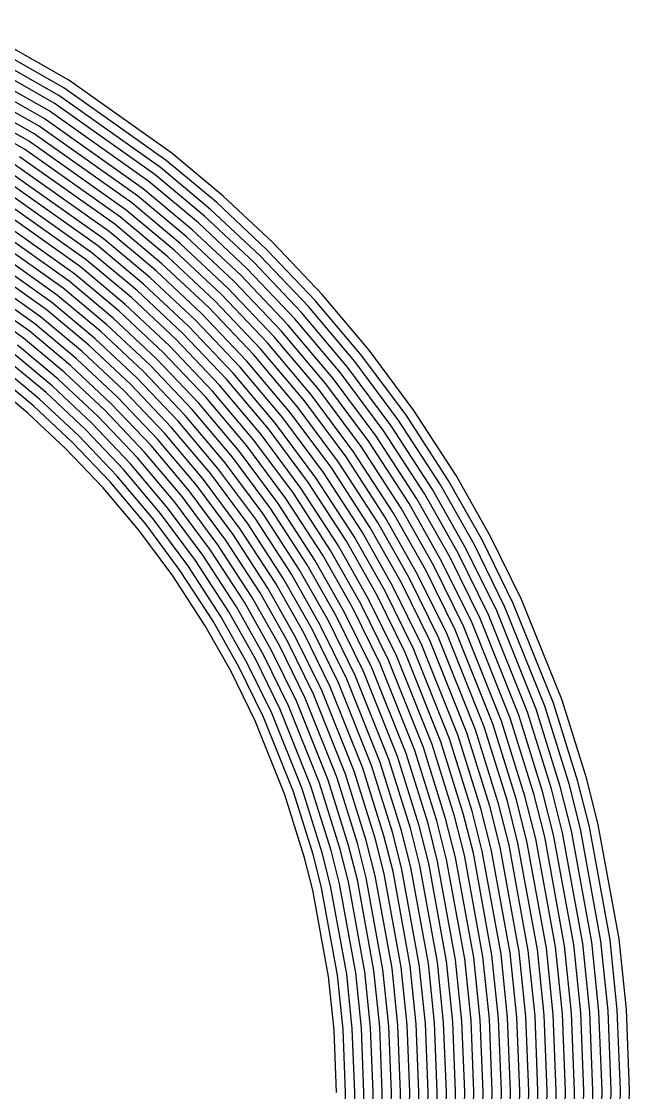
# Model space of a CAD drawing. Header units: metres. Extents: x -19 to 19, y -19.6 to 19.6.
# Drawn here: x -13.011 to -11.018, y 15.694 to 19.206 of the extents above; entities that cross this region are included whole.
import ezdxf

# ---------------------------------------------------------------- set-up
doc = ezdxf.new("R2010")
doc.units = ezdxf.units.M

msp = doc.modelspace()

# ---------------------------------------------------------------- linework, layer by layer
for p, q in [((-12.871744, 18.988034, -0.414999), (-13.208601, 19.179185, -0.438527)), ((-12.855578, 19.013137, -0.418011), (-13.194996, 19.205739, -0.441742)), ((-12.887909, 18.962931, -0.411988), (-13.222207, 19.152632, -0.435311)), ((-12.904075, 18.937827, -0.408976), (-13.235812, 19.126079, -0.432095)), ((-12.936406, 18.887621, -0.402952), (-13.263022, 19.072972, -0.425664)), ((-12.920241, 18.912724, -0.405964), (-13.249417, 19.099526, -0.42888)), ((-12.952572, 18.862518, -0.399941), (-13.276627, 19.046419, -0.422448)), ((-12.968738, 18.837414, -0.396929), (-13.290232, 19.019866, -0.419233)), ((-12.518098, 18.773656, -0.38885), (-12.855578, 19.013137, -0.418011)), ((-13.001069, 18.787208, -0.390906), (-13.317442, 18.966759, -0.412801)), ((-12.984903, 18.812311, -0.393917), (-13.303837, 18.993312, -0.416017)), ((-12.555523, 18.727056, -0.383326), (-12.887909, 18.962931, -0.411988)), ((-12.53681, 18.750356, -0.386088), (-12.871744, 18.988034, -0.414999)), ((-12.574235, 18.703757, -0.380563), (-12.904075, 18.937827, -0.408976)), ((-12.592947, 18.680457, -0.377801), (-12.920241, 18.912724, -0.405964)), ((-12.630372, 18.633858, -0.372277), (-12.952572, 18.862518, -0.399941)), ((-12.61166, 18.657158, -0.375039), (-12.936406, 18.887621, -0.402952)), ((-12.649085, 18.610559, -0.369515), (-12.968738, 18.837414, -0.396929)), ((-12.68651, 18.56396, -0.363991), (-13.001069, 18.787208, -0.390906)), ((-12.667797, 18.587259, -0.366753), (-12.984903, 18.812311, -0.393917)), ((-12.705222, 18.54066, -0.361229), (-13.017235, 18.762104, -0.387894)), ((-12.351123, 18.63397, -0.372021), (-12.518098, 18.773656, -0.38885)), ((-12.723935, 18.51736, -0.358466), (-13.0334, 18.737001, -0.384882)), ((-12.391068, 18.589476, -0.366784), (-12.555523, 18.727056, -0.383326)), ((-12.371096, 18.611723, -0.369403), (-12.53681, 18.750356, -0.386088)), ((-12.761359, 18.470761, -0.352942), (-13.065731, 18.686794, -0.378859)), ((-12.742647, 18.494061, -0.355704), (-13.049566, 18.711898, -0.38187)), ((-12.431014, 18.544981, -0.361546), (-12.592947, 18.680457, -0.377801)), ((-12.411041, 18.567229, -0.364165), (-12.574235, 18.703757, -0.380563)), ((-12.780072, 18.447462, -0.35018), (-13.081897, 18.661691, -0.375847)), ((-12.450986, 18.522734, -0.358927), (-12.61166, 18.657158, -0.375039)), ((-12.817497, 18.400863, -0.344656), (-13.114228, 18.611485, -0.369823)), ((-12.798784, 18.424162, -0.347418), (-13.098063, 18.636588, -0.372835)), ((-12.490932, 18.47824, -0.35369), (-12.649085, 18.610559, -0.369515)), ((-12.470959, 18.500487, -0.356308), (-12.630372, 18.633858, -0.372277)), ((-12.207295, 18.45833, -0.35109), (-12.371096, 18.611723, -0.369403)), ((-12.186081, 18.479416, -0.353553), (-12.351123, 18.63397, -0.372021)), ((-12.836209, 18.377563, -0.341894), (-13.130394, 18.586381, -0.366812)), ((-12.510905, 18.455993, -0.351071), (-12.667797, 18.587259, -0.366753)), ((-12.22851, 18.437244, -0.348627), (-12.391068, 18.589476, -0.366784)), ((-12.854922, 18.354263, -0.339132), (-13.14656, 18.561278, -0.3638)), ((-12.55085, 18.411498, -0.345833), (-12.705222, 18.54066, -0.361229)), ((-12.530877, 18.433745, -0.348452), (-12.68651, 18.56396, -0.363991)), ((-12.27094, 18.395072, -0.343702), (-12.431014, 18.544981, -0.361546)), ((-12.249725, 18.416158, -0.346164), (-12.411041, 18.567229, -0.364165)), ((-12.892346, 18.307664, -0.333607), (-13.178891, 18.511071, -0.357776)), ((-12.873634, 18.330964, -0.336369), (-13.162725, 18.536175, -0.360788)), ((-12.570823, 18.389251, -0.343214), (-12.723935, 18.51736, -0.358466)), ((-12.292155, 18.373986, -0.341239), (-12.450986, 18.522734, -0.358927)), ((-12.911059, 18.284365, -0.330845), (-13.195057, 18.485968, -0.354765)), ((-12.610768, 18.344757, -0.337977), (-12.761359, 18.470761, -0.352942)), ((-12.590795, 18.367004, -0.340596), (-12.742647, 18.494061, -0.355704)), ((-12.334585, 18.331814, -0.336314), (-12.490932, 18.47824, -0.35369)), ((-12.31337, 18.3529, -0.338776), (-12.470959, 18.500487, -0.356308)), ((-12.025486, 18.310546, -0.333557), (-12.186081, 18.479416, -0.353553)), ((-12.948484, 18.237766, -0.325321), (-13.227388, 18.435761, -0.348741)), ((-12.929771, 18.261065, -0.328083), (-13.211222, 18.460865, -0.351753)), ((-12.630741, 18.32251, -0.335358), (-12.780072, 18.447462, -0.35018)), ((-12.355799, 18.310728, -0.333851), (-12.510905, 18.455993, -0.351071)), ((-12.070335, 18.270913, -0.328968), (-12.22851, 18.437244, -0.348627)), ((-12.047911, 18.29073, -0.331262), (-12.207295, 18.45833, -0.35109)), ((-12.967196, 18.214466, -0.322559), (-13.243554, 18.410658, -0.345729)), ((-12.670686, 18.278015, -0.33012), (-12.817497, 18.400863, -0.344656)), ((-12.650714, 18.300262, -0.332739), (-12.798784, 18.424162, -0.347418)), ((-12.398229, 18.268556, -0.328925), (-12.55085, 18.411498, -0.345833)), ((-12.377014, 18.289642, -0.331388), (-12.530877, 18.433745, -0.348452)), ((-12.092759, 18.251097, -0.326674), (-12.249725, 18.416158, -0.346164)), ((-12.985909, 18.191167, -0.319797), (-13.259719, 18.385555, -0.342718)), ((-12.690659, 18.255768, -0.327502), (-12.836209, 18.377563, -0.341894)), ((-12.440659, 18.226384, -0.324), (-12.590795, 18.367004, -0.340596)), ((-12.419444, 18.24747, -0.326463), (-12.570823, 18.389251, -0.343214)), ((-12.137608, 18.211464, -0.322085), (-12.292155, 18.373986, -0.341239)), ((-12.115183, 18.231281, -0.32438), (-12.27094, 18.395072, -0.343702)), ((-13.004621, 18.167867, -0.317035), (-13.275885, 18.360452, -0.339706)), ((-12.730605, 18.211274, -0.322264), (-12.873634, 18.330964, -0.336369)), ((-12.710632, 18.233521, -0.324883), (-12.854922, 18.354263, -0.339132)), ((-12.461874, 18.205298, -0.321537), (-12.610768, 18.344757, -0.337977)), ((-12.182456, 18.171832, -0.317497), (-12.334585, 18.331814, -0.336314)), ((-12.160032, 18.191648, -0.319791), (-12.31337, 18.3529, -0.338776)), ((-12.750577, 18.189027, -0.319645), (-12.892346, 18.307664, -0.333607)), ((-12.504303, 18.163126, -0.316612), (-12.650714, 18.300262, -0.332739)), ((-12.483089, 18.184212, -0.319074), (-12.630741, 18.32251, -0.335358)), ((-12.20488, 18.152015, -0.315203), (-12.355799, 18.310728, -0.333851)), ((-11.871419, 18.127865, -0.312145), (-12.025486, 18.310546, -0.333557)), ((-12.790523, 18.144532, -0.314407), (-12.929771, 18.261065, -0.328083)), ((-12.77055, 18.166779, -0.317026), (-12.911059, 18.284365, -0.330845)), ((-12.525518, 18.14204, -0.314149), (-12.670686, 18.278015, -0.33012)), ((-12.249729, 18.112383, -0.310614), (-12.398229, 18.268556, -0.328925)), ((-12.227305, 18.132199, -0.312909), (-12.377014, 18.289642, -0.331388)), ((-11.918593, 18.090985, -0.307915), (-12.070335, 18.270913, -0.328968)), ((-11.895006, 18.109425, -0.31003), (-12.047911, 18.29073, -0.331262)), ((-12.810495, 18.122285, -0.311789), (-12.948484, 18.237766, -0.325321)), ((-12.567948, 18.099868, -0.309223), (-12.710632, 18.233521, -0.324883)), ((-12.546733, 18.120954, -0.311686), (-12.690659, 18.255768, -0.327502)), ((-12.294578, 18.07275, -0.306026), (-12.440659, 18.226384, -0.324)), ((-12.272153, 18.092566, -0.30832), (-12.419444, 18.24747, -0.326463)), ((-11.965767, 18.054106, -0.303686), (-12.115183, 18.231281, -0.32438)), ((-11.94218, 18.072546, -0.3058), (-12.092759, 18.251097, -0.326674)), ((-12.850441, 18.077791, -0.306551), (-12.985909, 18.191167, -0.319797)), ((-12.830468, 18.100038, -0.30917), (-12.967196, 18.214466, -0.322559)), ((-12.610378, 18.057696, -0.304298), (-12.750577, 18.189027, -0.319645)), ((-12.589163, 18.078782, -0.306761), (-12.730605, 18.211274, -0.322264)), ((-12.317002, 18.052934, -0.303732), (-12.461874, 18.205298, -0.321537)), ((-12.012941, 18.017227, -0.299456), (-12.160032, 18.191648, -0.319791)), ((-11.989354, 18.035666, -0.301571), (-12.137608, 18.211464, -0.322085)), ((-12.870414, 18.055544, -0.303932), (-13.004621, 18.167867, -0.317035)), ((-12.631593, 18.036611, -0.301835), (-12.77055, 18.166779, -0.317026)), ((-12.36185, 18.013301, -0.299143), (-12.504303, 18.163126, -0.316612)), ((-12.339426, 18.033118, -0.301438), (-12.483089, 18.184212, -0.319074)), ((-12.036528, 17.998787, -0.297341), (-12.182456, 18.171832, -0.317497)), ((-12.910359, 18.011049, -0.298695), (-13.042046, 18.121268, -0.31151)), ((-12.890386, 18.033296, -0.301313), (-13.023333, 18.144567, -0.314272)), ((-12.674022, 17.994439, -0.29691), (-12.810495, 18.122285, -0.311789)), ((-12.652807, 18.015525, -0.299373), (-12.790523, 18.144532, -0.314407)), ((-12.406699, 17.973669, -0.294555), (-12.546733, 18.120954, -0.311686)), ((-12.384275, 17.993485, -0.296849), (-12.525518, 18.14204, -0.314149)), ((-12.083702, 17.961908, -0.293111), (-12.227305, 18.132199, -0.312909)), ((-12.060115, 17.980347, -0.295226), (-12.20488, 18.152015, -0.315203)), ((-11.724692, 17.930515, -0.289266), (-11.871419, 18.127865, -0.312145)), ((-12.930332, 17.988802, -0.296076), (-13.060758, 18.097968, -0.308748)), ((-12.695237, 17.973353, -0.294447), (-12.830468, 18.100038, -0.30917)), ((-12.429123, 17.953852, -0.292261), (-12.567948, 18.099868, -0.309223)), ((-12.130876, 17.925028, -0.288881), (-12.272153, 18.092566, -0.30832)), ((-12.107289, 17.943468, -0.290996), (-12.249729, 18.112383, -0.310614)), ((-11.774081, 17.896611, -0.285417), (-11.918593, 18.090985, -0.307915)), ((-11.749386, 17.913563, -0.287341), (-11.895006, 18.109425, -0.31003)), ((-12.970277, 17.944308, -0.290838), (-13.098183, 18.051369, -0.303224)), ((-12.950304, 17.966555, -0.293457), (-13.079471, 18.074669, -0.305986)), ((-12.737667, 17.931181, -0.289522), (-12.870414, 18.055544, -0.303932)), ((-12.716452, 17.952267, -0.291984), (-12.850441, 18.077791, -0.306551)), ((-12.473972, 17.91422, -0.287672), (-12.610378, 18.057696, -0.304298)), ((-12.451548, 17.934036, -0.289967), (-12.589163, 18.078782, -0.306761)), ((-12.17805, 17.888149, -0.284651), (-12.317002, 18.052934, -0.303732)), ((-12.154463, 17.906589, -0.286766), (-12.294578, 18.07275, -0.306026)), ((-11.82347, 17.862707, -0.281567), (-11.965767, 18.054106, -0.303686)), ((-11.798775, 17.879659, -0.283492), (-11.94218, 18.072546, -0.3058)), ((-12.99025, 17.922061, -0.288219), (-13.116896, 18.02807, -0.300462)), ((-12.758882, 17.910095, -0.287059), (-12.890386, 18.033296, -0.301313)), ((-12.51882, 17.874587, -0.283084), (-12.652807, 18.015525, -0.299373)), ((-12.496396, 17.894403, -0.285378), (-12.631593, 18.036611, -0.301835)), ((-12.225224, 17.85127, -0.280421), (-12.36185, 18.013301, -0.299143)), ((-12.201637, 17.869709, -0.282536), (-12.339426, 18.033118, -0.301438)), ((-11.872859, 17.828802, -0.277717), (-12.012941, 18.017227, -0.299456)), ((-11.848164, 17.845754, -0.279642), (-11.989354, 18.035666, -0.301571)), ((-12.801311, 17.867923, -0.282133), (-12.930332, 17.988802, -0.296076)), ((-12.780097, 17.889009, -0.284596), (-12.910359, 18.011049, -0.298695)), ((-12.541245, 17.854771, -0.28079), (-12.674022, 17.994439, -0.29691)), ((-12.248812, 17.83283, -0.278306), (-12.384275, 17.993485, -0.296849)), ((-11.922248, 17.794898, -0.273868), (-12.060115, 17.980347, -0.295226)), ((-11.897553, 17.81185, -0.275793), (-12.036528, 17.998787, -0.297341)), ((-12.843741, 17.825751, -0.277208), (-12.970277, 17.944308, -0.290838)), ((-12.822526, 17.846837, -0.279671), (-12.950304, 17.966555, -0.293457)), ((-12.586093, 17.815138, -0.276201), (-12.716452, 17.952267, -0.291984)), ((-12.563669, 17.834954, -0.278496), (-12.695237, 17.973353, -0.294447)), ((-12.295986, 17.795951, -0.274077), (-12.429123, 17.953852, -0.292261)), ((-12.272399, 17.81439, -0.276191), (-12.406699, 17.973669, -0.294555)), ((-11.971636, 17.760994, -0.270018), (-12.107289, 17.943468, -0.290996)), ((-11.946942, 17.777946, -0.271943), (-12.083702, 17.961908, -0.293111)), ((-12.864956, 17.804665, -0.274745), (-12.99025, 17.922061, -0.288219)), ((-12.630942, 17.775505, -0.271613), (-12.758882, 17.910095, -0.287059)), ((-12.608518, 17.795322, -0.273907), (-12.737667, 17.931181, -0.289522)), ((-12.34316, 17.759071, -0.269847), (-12.473972, 17.91422, -0.287672)), ((-12.319573, 17.777511, -0.271962), (-12.451548, 17.934036, -0.289967)), ((-11.996331, 17.744042, -0.268093), (-12.130876, 17.925028, -0.288881)), ((-11.611995, 17.702021, -0.263129), (-11.749386, 17.913563, -0.287341)), ((-11.586291, 17.717421, -0.264858), (-11.724692, 17.930515, -0.289266)), ((-12.653366, 17.755689, -0.269319), (-12.780097, 17.889009, -0.284596)), ((-12.390334, 17.722192, -0.265617), (-12.51882, 17.874587, -0.283084)), ((-12.366747, 17.740632, -0.267732), (-12.496396, 17.894403, -0.285378)), ((-12.04572, 17.710137, -0.264244), (-12.17805, 17.888149, -0.284651)), ((-12.021025, 17.727089, -0.266169), (-12.154463, 17.906589, -0.286766)), ((-11.663404, 17.671222, -0.259672), (-11.798775, 17.879659, -0.283492)), ((-11.637699, 17.686622, -0.2614), (-11.774081, 17.896611, -0.285417)), ((-12.698215, 17.716057, -0.26473), (-12.822526, 17.846837, -0.279671)), ((-12.67579, 17.735873, -0.267024), (-12.801311, 17.867923, -0.282133)), ((-12.413921, 17.703753, -0.263502), (-12.541245, 17.854771, -0.28079)), ((-12.095109, 17.676233, -0.260394), (-12.225224, 17.85127, -0.280421)), ((-12.070414, 17.693185, -0.262319), (-12.201637, 17.869709, -0.282536)), ((-11.714812, 17.640423, -0.256215), (-11.848164, 17.845754, -0.279642)), ((-11.689108, 17.655822, -0.257943), (-11.82347, 17.862707, -0.281567)), ((-12.743063, 17.676424, -0.260142), (-12.864956, 17.804665, -0.274745)), ((-12.720639, 17.69624, -0.262436), (-12.843741, 17.825751, -0.277208)), ((-12.461095, 17.666873, -0.259272), (-12.586093, 17.815138, -0.276201)), ((-12.437508, 17.685313, -0.261387), (-12.563669, 17.834954, -0.278496)), ((-12.144498, 17.642329, -0.256545), (-12.272399, 17.81439, -0.276191)), ((-12.119803, 17.659281, -0.258469), (-12.248812, 17.83283, -0.278306)), ((-11.76622, 17.609624, -0.252757), (-11.897553, 17.81185, -0.275793)), ((-11.740516, 17.625023, -0.254486), (-11.872859, 17.828802, -0.277717)), ((-12.508269, 17.629994, -0.255042), (-12.630942, 17.775505, -0.271613)), ((-12.484682, 17.648434, -0.257157), (-12.608518, 17.795322, -0.273907)), ((-12.193887, 17.608424, -0.252695), (-12.319573, 17.777511, -0.271962)), ((-12.169192, 17.625377, -0.25462), (-12.295986, 17.795951, -0.274077)), ((-11.817628, 17.578824, -0.2493), (-11.946942, 17.777946, -0.271943)), ((-11.791924, 17.594224, -0.251029), (-11.922248, 17.794898, -0.273868)), ((-12.555443, 17.593115, -0.250812), (-12.67579, 17.735873, -0.267024)), ((-12.531856, 17.611554, -0.252927), (-12.653366, 17.755689, -0.269319)), ((-12.243276, 17.57452, -0.248846), (-12.366747, 17.740632, -0.267732)), ((-12.218581, 17.591472, -0.25077), (-12.34316, 17.759071, -0.269847)), ((-11.869037, 17.548025, -0.245843), (-11.996331, 17.744042, -0.268093)), ((-11.843332, 17.563425, -0.247572), (-11.971636, 17.760994, -0.270018)), ((-12.57903, 17.574675, -0.248697), (-12.698215, 17.716057, -0.26473)), ((-12.292664, 17.540616, -0.244996), (-12.413921, 17.703753, -0.263502)), ((-12.26797, 17.557568, -0.246921), (-12.390334, 17.722192, -0.265617)), ((-11.920445, 17.517226, -0.242386), (-12.04572, 17.710137, -0.264244)), ((-11.894741, 17.532625, -0.244114), (-12.021025, 17.727089, -0.266169)), ((-11.499956, 17.50393, -0.240732), (-11.611995, 17.702021, -0.263129)), ((-11.473376, 17.517783, -0.24227), (-11.586291, 17.717421, -0.264858)), ((-12.626204, 17.537796, -0.244467), (-12.743063, 17.676424, -0.260142)), ((-12.602617, 17.556235, -0.246582), (-12.720639, 17.69624, -0.262436)), ((-12.342053, 17.506712, -0.241146), (-12.461095, 17.666873, -0.259272)), ((-12.317359, 17.523664, -0.243071), (-12.437508, 17.685313, -0.261387)), ((-11.971853, 17.486427, -0.238928), (-12.095109, 17.676233, -0.260394)), ((-11.946149, 17.501826, -0.240657), (-12.070414, 17.693185, -0.262319)), ((-11.553115, 17.476223, -0.237656), (-11.663404, 17.671222, -0.259672)), ((-11.526535, 17.490077, -0.239194), (-11.637699, 17.686622, -0.2614)), ((-12.391442, 17.472807, -0.237297), (-12.508269, 17.629994, -0.255042)), ((-12.366748, 17.489759, -0.239222), (-12.484682, 17.648434, -0.257157)), ((-12.023261, 17.455627, -0.235471), (-12.144498, 17.642329, -0.256545)), ((-11.997557, 17.471027, -0.2372), (-12.119803, 17.659281, -0.258469)), ((-11.606275, 17.448517, -0.234579), (-11.714812, 17.640423, -0.256215)), ((-11.579695, 17.46237, -0.236117), (-11.689108, 17.655822, -0.257943)), ((-12.440831, 17.438903, -0.233447), (-12.555443, 17.593115, -0.250812)), ((-12.416137, 17.455855, -0.235372), (-12.531856, 17.611554, -0.252927)), ((-12.07467, 17.424828, -0.232014), (-12.193887, 17.608424, -0.252695)), ((-12.048965, 17.440228, -0.233743), (-12.169192, 17.625377, -0.25462)), ((-11.686014, 17.406957, -0.229964), (-11.791924, 17.594224, -0.251029)), ((-11.659434, 17.42081, -0.231503), (-11.76622, 17.609624, -0.252757)), ((-11.632854, 17.434664, -0.233041), (-11.740516, 17.625023, -0.254486)), ((-12.465526, 17.421951, -0.231522), (-12.57903, 17.574675, -0.248697)), ((-12.151782, 17.378629, -0.226828), (-12.26797, 17.557568, -0.246921)), ((-12.126078, 17.394029, -0.228557), (-12.243276, 17.57452, -0.248846)), ((-12.100374, 17.409429, -0.230285), (-12.218581, 17.591472, -0.25077)), ((-11.739173, 17.379251, -0.226888), (-11.843332, 17.563425, -0.247572)), ((-11.712593, 17.393104, -0.228426), (-11.817628, 17.578824, -0.2493)), ((-12.514915, 17.388047, -0.227673), (-12.626204, 17.537796, -0.244467)), ((-12.49022, 17.404999, -0.229598), (-12.602617, 17.556235, -0.246582)), ((-12.20319, 17.34783, -0.223371), (-12.317359, 17.523664, -0.243071)), ((-12.177486, 17.36323, -0.2251), (-12.292664, 17.540616, -0.244996)), ((-11.792333, 17.351544, -0.223811), (-11.894741, 17.532625, -0.244114)), ((-11.765753, 17.365397, -0.22535), (-11.869037, 17.548025, -0.245843)), ((-12.254598, 17.317031, -0.219914), (-12.366748, 17.489759, -0.239222)), ((-12.228894, 17.332431, -0.221642), (-12.342053, 17.506712, -0.241146)), ((-11.872072, 17.309984, -0.219197), (-11.971853, 17.486427, -0.238928)), ((-11.845492, 17.323838, -0.220735), (-11.946149, 17.501826, -0.240657)), ((-11.818912, 17.337691, -0.222273), (-11.920445, 17.517226, -0.242386)), ((-11.426229, 17.285762, -0.216387), (-11.526535, 17.490077, -0.239194)), ((-11.398948, 17.298189, -0.217752), (-11.499956, 17.50393, -0.240732)), ((-11.371668, 17.310617, -0.219118), (-11.473376, 17.517783, -0.24227)), ((-12.306007, 17.286232, -0.216456), (-12.416137, 17.455855, -0.235372)), ((-12.280303, 17.301631, -0.218185), (-12.391442, 17.472807, -0.237297)), ((-11.925231, 17.282278, -0.21612), (-12.023261, 17.455627, -0.235471)), ((-11.898651, 17.296131, -0.217658), (-11.997557, 17.471027, -0.2372)), ((-11.48079, 17.260908, -0.213656), (-11.579695, 17.46237, -0.236117)), ((-11.453509, 17.273335, -0.215021), (-11.553115, 17.476223, -0.237656)), ((-12.357415, 17.255432, -0.212999), (-12.465526, 17.421951, -0.231522)), ((-12.331711, 17.270832, -0.214728), (-12.440831, 17.438903, -0.233447)), ((-11.978391, 17.254571, -0.213043), (-12.07467, 17.424828, -0.232014)), ((-11.951811, 17.268425, -0.214582), (-12.048965, 17.440228, -0.233743)), ((-11.562631, 17.223626, -0.20956), (-11.659434, 17.42081, -0.231503)), ((-11.535351, 17.236053, -0.210925), (-11.632854, 17.434664, -0.233041)), ((-11.50807, 17.24848, -0.212291), (-11.606275, 17.448517, -0.234579)), ((-12.408823, 17.224633, -0.209542), (-12.514915, 17.388047, -0.227673)), ((-12.383119, 17.240033, -0.211271), (-12.49022, 17.404999, -0.229598)), ((-12.03155, 17.226865, -0.209967), (-12.126078, 17.394029, -0.228557)), ((-12.00497, 17.240718, -0.211505), (-12.100374, 17.409429, -0.230285)), ((-11.617193, 17.198771, -0.206829), (-11.712593, 17.393104, -0.228426)), ((-11.589912, 17.211199, -0.208194), (-11.686014, 17.406957, -0.229964)), ((-12.111289, 17.185305, -0.205352), (-12.20319, 17.34783, -0.223371)), ((-12.084709, 17.199158, -0.20689), (-12.177486, 17.36323, -0.2251)), ((-12.05813, 17.213012, -0.208429), (-12.151782, 17.378629, -0.226828)), ((-11.699034, 17.16149, -0.202732), (-11.792333, 17.351544, -0.223811)), ((-11.671754, 17.173917, -0.204098), (-11.765753, 17.365397, -0.22535)), ((-11.644473, 17.186344, -0.205463), (-11.739173, 17.379251, -0.226888)), ((-12.164449, 17.157599, -0.202276), (-12.254598, 17.317031, -0.219914)), ((-12.137869, 17.171452, -0.203814), (-12.228894, 17.332431, -0.221642)), ((-11.753595, 17.136635, -0.200001), (-11.845492, 17.323838, -0.220735)), ((-11.726315, 17.149063, -0.201367), (-11.818912, 17.337691, -0.222273)), ((-12.217608, 17.129892, -0.199199), (-12.306007, 17.286232, -0.216456)), ((-12.191028, 17.143746, -0.200737), (-12.280303, 17.301631, -0.218185)), ((-11.835437, 17.099354, -0.195905), (-11.925231, 17.282278, -0.21612)), ((-11.808156, 17.111781, -0.197271), (-11.898651, 17.296131, -0.217658)), ((-11.780876, 17.124208, -0.198636), (-11.872072, 17.309984, -0.219197)), ((-11.295766, 16.960879, -0.180707), (-11.426229, 17.285762, -0.216387)), ((-11.267378, 16.970566, -0.181752), (-11.398948, 17.298189, -0.217752)), ((-11.23899, 16.980253, -0.182797), (-11.371668, 17.310617, -0.219118)), ((-12.270767, 17.102186, -0.196123), (-12.357415, 17.255432, -0.212999)), ((-12.244188, 17.116039, -0.197661), (-12.331711, 17.270832, -0.214728)), ((-11.917278, 17.062072, -0.191809), (-12.00497, 17.240718, -0.211505)), ((-11.889998, 17.074499, -0.193174), (-11.978391, 17.254571, -0.213043)), ((-11.862717, 17.086926, -0.19454), (-11.951811, 17.268425, -0.214582)), ((-11.38093, 16.931819, -0.177573), (-11.50807, 17.24848, -0.212291)), ((-11.352542, 16.941506, -0.178618), (-11.48079, 17.260908, -0.213656)), ((-11.324154, 16.951193, -0.179663), (-11.453509, 17.273335, -0.215021)), ((-12.323927, 17.074479, -0.193046), (-12.408823, 17.224633, -0.209542)), ((-12.297347, 17.088333, -0.194584), (-12.383119, 17.240033, -0.211271)), ((-11.971839, 17.037217, -0.189078), (-12.05813, 17.213012, -0.208429)), ((-11.944559, 17.049645, -0.190443), (-12.03155, 17.226865, -0.209967)), ((-11.466094, 16.902759, -0.174438), (-11.589912, 17.211199, -0.208194)), ((-11.437706, 16.912446, -0.175483), (-11.562631, 17.223626, -0.20956)), ((-11.409318, 16.922133, -0.176528), (-11.535351, 17.236053, -0.210925)), ((-12.053681, 16.999936, -0.184981), (-12.137869, 17.171452, -0.203814)), ((-12.0264, 17.012363, -0.186347), (-12.111289, 17.185305, -0.205352)), ((-11.99912, 17.02479, -0.187712), (-12.084709, 17.199158, -0.20689)), ((-11.551259, 16.873699, -0.171304), (-11.671754, 17.173917, -0.204098)), ((-11.522871, 16.883386, -0.172349), (-11.644473, 17.186344, -0.205463)), ((-11.494483, 16.893073, -0.173394), (-11.617193, 17.198771, -0.206829)), ((-12.108242, 16.975081, -0.182251), (-12.191028, 17.143746, -0.200737)), ((-12.080962, 16.987508, -0.183616), (-12.164449, 17.157599, -0.202276)), ((-11.636423, 16.844639, -0.168169), (-11.753595, 17.136635, -0.200001)), ((-11.608035, 16.854326, -0.169214), (-11.726315, 17.149063, -0.201367)), ((-11.579647, 16.864013, -0.170259), (-11.699034, 17.16149, -0.202732)), ((-12.190084, 16.9378, -0.178154), (-12.270767, 17.102186, -0.196123)), ((-12.162803, 16.950227, -0.17952), (-12.244188, 17.116039, -0.197661)), ((-12.135523, 16.962654, -0.180885), (-12.217608, 17.129892, -0.199199)), ((-11.693199, 16.825266, -0.16608), (-11.808156, 17.111781, -0.197271)), ((-11.664811, 16.834953, -0.167125), (-11.780876, 17.124208, -0.198636)), ((-12.244645, 16.912945, -0.175423), (-12.323927, 17.074479, -0.193046)), ((-12.217364, 16.925372, -0.176789), (-12.297347, 17.088333, -0.194584)), ((-11.778363, 16.796206, -0.162945), (-11.889998, 17.074499, -0.193174)), ((-11.749975, 16.805893, -0.16399), (-11.862717, 17.086926, -0.19454)), ((-11.721587, 16.815579, -0.165035), (-11.835437, 17.099354, -0.195905)), ((-11.863527, 16.767146, -0.159811), (-11.971839, 17.037217, -0.189078)), ((-11.835139, 16.776833, -0.160856), (-11.944559, 17.049645, -0.190443)), ((-11.806751, 16.78652, -0.1619), (-11.917278, 17.062072, -0.191809)), ((-11.948691, 16.738086, -0.156676), (-12.053681, 16.999936, -0.184981)), ((-11.920303, 16.747773, -0.157721), (-12.0264, 17.012363, -0.186347)), ((-11.891915, 16.75746, -0.158766), (-11.99912, 17.02479, -0.187712)), ((-12.033856, 16.709026, -0.153542), (-12.135523, 16.962654, -0.180885)), ((-12.005467, 16.718713, -0.154587), (-12.108242, 16.975081, -0.182251)), ((-11.977079, 16.7284, -0.155631), (-12.080962, 16.987508, -0.183616)), ((-11.216261, 16.705991, -0.153218), (-11.295766, 16.960879, -0.180707)), ((-11.187369, 16.714063, -0.154076), (-11.267378, 16.970566, -0.181752)), ((-11.158477, 16.722135, -0.154934), (-11.23899, 16.980253, -0.182797)), ((-12.11902, 16.679966, -0.150407), (-12.217364, 16.925372, -0.176789)), ((-12.090632, 16.689653, -0.151452), (-12.190084, 16.9378, -0.178154)), ((-12.062244, 16.69934, -0.152497), (-12.162803, 16.950227, -0.17952)), ((-11.302937, 16.681774, -0.150644), (-11.38093, 16.931819, -0.177573)), ((-11.274045, 16.689846, -0.151502), (-11.352542, 16.941506, -0.178618)), ((-11.245153, 16.697919, -0.15236), (-11.324154, 16.951193, -0.179663)), ((-12.147408, 16.67028, -0.149362), (-12.244645, 16.912945, -0.175423)), ((-11.418506, 16.649485, -0.147211), (-11.494483, 16.893073, -0.173394)), ((-11.389614, 16.657557, -0.148069), (-11.466094, 16.902759, -0.174438)), ((-11.360722, 16.66563, -0.148927), (-11.437706, 16.912446, -0.175483)), ((-11.331829, 16.673702, -0.149786), (-11.409318, 16.922133, -0.176528)), ((-11.534074, 16.617196, -0.143779), (-11.608035, 16.854326, -0.169214)), ((-11.505182, 16.625268, -0.144637), (-11.579647, 16.864013, -0.170259)), ((-11.47629, 16.63334, -0.145495), (-11.551259, 16.873699, -0.171304)), ((-11.447398, 16.641413, -0.146353), (-11.522871, 16.883386, -0.172349)), ((-11.62075, 16.592979, -0.141205), (-11.693199, 16.825266, -0.16608)), ((-11.591858, 16.601051, -0.142063), (-11.664811, 16.834953, -0.167125)), ((-11.562966, 16.609124, -0.142921), (-11.636423, 16.844639, -0.168169)), ((-11.736318, 16.56069, -0.137772), (-11.806751, 16.78652, -0.1619)), ((-11.707426, 16.568762, -0.13863), (-11.778363, 16.796206, -0.162945)), ((-11.678534, 16.576835, -0.139488), (-11.749975, 16.805893, -0.16399)), ((-11.649642, 16.584907, -0.140346), (-11.721587, 16.815579, -0.165035)), ((-11.822994, 16.536473, -0.135198), (-11.891915, 16.75746, -0.158766)), ((-11.794102, 16.544546, -0.136056), (-11.863527, 16.767146, -0.159811)), ((-11.76521, 16.552618, -0.136914), (-11.835139, 16.776833, -0.160856)), ((-11.938562, 16.504184, -0.131765), (-12.005467, 16.718713, -0.154587)), ((-11.90967, 16.512256, -0.132624), (-11.977079, 16.7284, -0.155631)), ((-11.880778, 16.520329, -0.133482), (-11.948691, 16.738086, -0.156676)), ((-11.851886, 16.528401, -0.13434), (-11.920303, 16.747773, -0.157721)), ((-11.149783, 16.565897, -0.138291), (-11.187369, 16.714063, -0.154076)), ((-11.12054, 16.572589, -0.138996), (-11.158477, 16.722135, -0.154934)), ((-12.05413, 16.471895, -0.128333), (-12.11902, 16.679966, -0.150407)), ((-12.025238, 16.479967, -0.129191), (-12.090632, 16.689653, -0.151452)), ((-11.996346, 16.48804, -0.130049), (-12.062244, 16.69934, -0.152497)), ((-11.967454, 16.496112, -0.130907), (-12.033856, 16.709026, -0.153542)), ((-11.266753, 16.539131, -0.135469), (-11.302937, 16.681774, -0.150644)), ((-11.23751, 16.545822, -0.136175), (-11.274045, 16.689846, -0.151502)), ((-11.208268, 16.552514, -0.13688), (-11.245153, 16.697919, -0.15236)), ((-11.179025, 16.559206, -0.137585), (-11.216261, 16.705991, -0.153218)), ((-12.083022, 16.463823, -0.127475), (-12.147408, 16.67028, -0.149362)), ((-11.383722, 16.512365, -0.132647), (-11.418506, 16.649485, -0.147211)), ((-11.35448, 16.519056, -0.133353), (-11.389614, 16.657557, -0.148069)), ((-11.325237, 16.525748, -0.134058), (-11.360722, 16.66563, -0.148927)), ((-11.295995, 16.532439, -0.134764), (-11.331829, 16.673702, -0.149786)), ((-11.529934, 16.478907, -0.12912), (-11.562966, 16.609124, -0.142921)), ((-11.500692, 16.485598, -0.129826), (-11.534074, 16.617196, -0.143779)), ((-11.47145, 16.49229, -0.130531), (-11.505182, 16.625268, -0.144637)), ((-11.442207, 16.498981, -0.131237), (-11.47629, 16.63334, -0.145495)), ((-11.412965, 16.505673, -0.131942), (-11.447398, 16.641413, -0.146353)), ((-11.646904, 16.45214, -0.126299), (-11.678534, 16.576835, -0.139488)), ((-11.617662, 16.458832, -0.127004), (-11.649642, 16.584907, -0.140346)), ((-11.588419, 16.465523, -0.127709), (-11.62075, 16.592979, -0.141205)), ((-11.559177, 16.472215, -0.128415), (-11.591858, 16.601051, -0.142063)), ((-11.763874, 16.425374, -0.123477), (-11.794102, 16.544546, -0.136056)), ((-11.734631, 16.432065, -0.124182), (-11.76521, 16.552618, -0.136914)), ((-11.705389, 16.438757, -0.124888), (-11.736318, 16.56069, -0.137772)), ((-11.676146, 16.445449, -0.125593), (-11.707426, 16.568762, -0.13863)), ((-11.201095, 16.179382, -0.097809), (-11.266753, 16.539131, -0.135469)), ((-11.171335, 16.183242, -0.098209), (-11.23751, 16.545822, -0.136175)), ((-11.141576, 16.187102, -0.098609), (-11.208268, 16.552514, -0.13688)), ((-11.111816, 16.190962, -0.09901), (-11.179025, 16.559206, -0.137585)), ((-11.082057, 16.194821, -0.09941), (-11.149783, 16.565897, -0.138291)), ((-11.052297, 16.198681, -0.09981), (-11.12054, 16.572589, -0.138996)), ((-11.910086, 16.391916, -0.11995), (-11.938562, 16.504184, -0.131765)), ((-11.880843, 16.398607, -0.120655), (-11.90967, 16.512256, -0.132624)), ((-11.851601, 16.405299, -0.121361), (-11.880778, 16.520329, -0.133482)), ((-11.822359, 16.411991, -0.122066), (-11.851886, 16.528401, -0.13434)), ((-11.793116, 16.418682, -0.122771), (-11.822994, 16.536473, -0.135198)), ((-11.349892, 16.160084, -0.095808), (-11.412965, 16.505673, -0.131942)), ((-11.320132, 16.163944, -0.096208), (-11.383722, 16.512365, -0.132647)), ((-11.290373, 16.167803, -0.096609), (-11.35448, 16.519056, -0.133353)), ((-11.260613, 16.171663, -0.097009), (-11.325237, 16.525748, -0.134058)), ((-11.230854, 16.175523, -0.097409), (-11.295995, 16.532439, -0.134764)), ((-12.027056, 16.365152, -0.117104), (-12.05413, 16.471895, -0.128333)), ((-11.997813, 16.371843, -0.117817), (-12.025238, 16.479967, -0.129191)), ((-11.968571, 16.378534, -0.11853), (-11.996346, 16.48804, -0.130049)), ((-11.939328, 16.385224, -0.119243), (-11.967454, 16.496112, -0.130907)), ((-11.498689, 16.140785, -0.093807), (-11.559177, 16.472215, -0.128415)), ((-11.46893, 16.144645, -0.094207), (-11.529934, 16.478907, -0.12912)), ((-11.43917, 16.148505, -0.094608), (-11.500692, 16.485598, -0.129826)), ((-11.409411, 16.152365, -0.095008), (-11.47145, 16.49229, -0.130531)), ((-11.379651, 16.156224, -0.095408), (-11.442207, 16.498981, -0.131237)), ((-12.056298, 16.358461, -0.116391), (-12.083022, 16.463823, -0.127475)), ((-11.647487, 16.121487, -0.091806), (-11.705389, 16.438757, -0.124888)), ((-11.617727, 16.125347, -0.092207), (-11.676146, 16.445449, -0.125593)), ((-11.587968, 16.129206, -0.092607), (-11.646904, 16.45214, -0.126299)), ((-11.558208, 16.133066, -0.093007), (-11.617662, 16.458832, -0.127004)), ((-11.528449, 16.136926, -0.093407), (-11.588419, 16.465523, -0.127709)), ((-11.826044, 16.098329, -0.089405), (-11.880843, 16.398607, -0.120655)), ((-11.796284, 16.102188, -0.089806), (-11.851601, 16.405299, -0.121361)), ((-11.766525, 16.106048, -0.090206), (-11.822359, 16.411991, -0.122066)), ((-11.736765, 16.109908, -0.090606), (-11.793116, 16.418682, -0.122771)), ((-11.707006, 16.113767, -0.091006), (-11.763874, 16.425374, -0.123477)), ((-11.677246, 16.117627, -0.091406), (-11.734631, 16.432065, -0.124182)), ((-11.974841, 16.07903, -0.087406), (-12.027056, 16.365152, -0.117104)), ((-11.945081, 16.08289, -0.087805), (-11.997813, 16.371843, -0.117817)), ((-11.915322, 16.08675, -0.088205), (-11.968571, 16.378534, -0.11853)), ((-11.885562, 16.090609, -0.088605), (-11.939328, 16.385224, -0.119243)), ((-11.855803, 16.094469, -0.089005), (-11.910086, 16.391916, -0.11995)), ((-12.0046, 16.07517, -0.087012), (-12.056298, 16.358461, -0.116391)), ((-11.088299, 15.962637, -0.075558), (-11.111816, 16.190962, -0.09901)), ((-11.05836, 15.964746, -0.075774), (-11.082057, 16.194821, -0.09941)), ((-11.02842, 15.966855, -0.07599), (-11.052297, 16.198681, -0.09981)), ((-11.387698, 15.941548, -0.073402), (-11.409411, 16.152365, -0.095008)), ((-11.357758, 15.943657, -0.073617), (-11.379651, 16.156224, -0.095408)), ((-11.327818, 15.945766, -0.073833), (-11.349892, 16.160084, -0.095808)), ((-11.297878, 15.947874, -0.074049), (-11.320132, 16.163944, -0.096208)), ((-11.267938, 15.949983, -0.074264), (-11.290373, 16.167803, -0.096609)), ((-11.237999, 15.952092, -0.07448), (-11.260613, 16.171663, -0.097009)), ((-11.208059, 15.954201, -0.074696), (-11.230854, 16.175523, -0.097409)), ((-11.178119, 15.95631, -0.074911), (-11.201095, 16.179382, -0.097809)), ((-11.148179, 15.958419, -0.075127), (-11.171335, 16.183242, -0.098209)), ((-11.118239, 15.960528, -0.075343), (-11.141576, 16.187102, -0.098609)), ((-11.657157, 15.922567, -0.071461), (-11.677246, 16.117627, -0.091406)), ((-11.627217, 15.924676, -0.071676), (-11.647487, 16.121487, -0.091806)), ((-11.597277, 15.926785, -0.071892), (-11.617727, 16.125347, -0.092207)), ((-11.567337, 15.928894, -0.072108), (-11.587968, 16.129206, -0.092607)), ((-11.537397, 15.931003, -0.072323), (-11.558208, 16.133066, -0.093007)), ((-11.507457, 15.933112, -0.072539), (-11.528449, 16.136926, -0.093407)), ((-11.477517, 15.935221, -0.072755), (-11.498689, 16.140785, -0.093807)), ((-11.447578, 15.93733, -0.07297), (-11.46893, 16.144645, -0.094207)), ((-11.417638, 15.939439, -0.073186), (-11.43917, 16.148505, -0.094608)), ((-11.926615, 15.903587, -0.06952), (-11.945081, 16.08289, -0.087805)), ((-11.896675, 15.905696, -0.069735), (-11.915322, 16.08675, -0.088205)), ((-11.866735, 15.907805, -0.069951), (-11.885562, 16.090609, -0.088605)), ((-11.836796, 15.909913, -0.070167), (-11.855803, 16.094469, -0.089005)), ((-11.806856, 15.912022, -0.070382), (-11.826044, 16.098329, -0.089405)), ((-11.776916, 15.914131, -0.070598), (-11.796284, 16.102188, -0.089806)), ((-11.746976, 15.91624, -0.070814), (-11.766525, 16.106048, -0.090206)), ((-11.717036, 15.918349, -0.071029), (-11.736765, 16.109908, -0.090606)), ((-11.687096, 15.920458, -0.071245), (-11.707006, 16.113767, -0.091006)), ((-11.986495, 15.899369, -0.069088), (-12.0046, 16.07517, -0.087012)), ((-11.956555, 15.901478, -0.069304), (-11.974841, 16.07903, -0.087406)), ((-11.378134, 15.699407, -0.048938), (-11.387698, 15.941548, -0.073402)), ((-11.348121, 15.699662, -0.048965), (-11.357758, 15.943657, -0.073617)), ((-11.318108, 15.699917, -0.048993), (-11.327818, 15.945766, -0.073833)), ((-11.288095, 15.700173, -0.04902), (-11.297878, 15.947874, -0.074049)), ((-11.258082, 15.700428, -0.049048), (-11.267938, 15.949983, -0.074264)), ((-11.228069, 15.700684, -0.049075), (-11.237999, 15.952092, -0.07448)), ((-11.198056, 15.700939, -0.049103), (-11.208059, 15.954201, -0.074696)), ((-11.168043, 15.701194, -0.04913), (-11.178119, 15.95631, -0.074911)), ((-11.13803, 15.70145, -0.049158), (-11.148179, 15.958419, -0.075127)), ((-11.108017, 15.701705, -0.049186), (-11.118239, 15.960528, -0.075343)), ((-11.078004, 15.701961, -0.049213), (-11.088299, 15.962637, -0.075558)), ((-11.047991, 15.702216, -0.049241), (-11.05836, 15.964746, -0.075774)), ((-11.017978, 15.702471, -0.049268), (-11.02842, 15.966855, -0.07599)), ((-11.858343, 15.69532, -0.048497), (-11.866735, 15.907805, -0.069951)), ((-11.82833, 15.695576, -0.048524), (-11.836796, 15.909913, -0.070167)), ((-11.798317, 15.695831, -0.048552), (-11.806856, 15.912022, -0.070382)), ((-11.768304, 15.696087, -0.048579), (-11.776916, 15.914131, -0.070598)), ((-11.738291, 15.696342, -0.048607), (-11.746976, 15.91624, -0.070814)), ((-11.708278, 15.696597, -0.048634), (-11.717036, 15.918349, -0.071029)), ((-11.678265, 15.696853, -0.048662), (-11.687096, 15.920458, -0.071245)), ((-11.648252, 15.697108, -0.048689), (-11.657157, 15.922567, -0.071461)), ((-11.618239, 15.697363, -0.048717), (-11.627217, 15.924676, -0.071676)), ((-11.588226, 15.697619, -0.048745), (-11.597277, 15.926785, -0.071892)), ((-11.558213, 15.697874, -0.048772), (-11.567337, 15.928894, -0.072108)), ((-11.5282, 15.69813, -0.0488), (-11.537397, 15.931003, -0.072323)), ((-11.498186, 15.698385, -0.048827), (-11.507457, 15.933112, -0.072539)), ((-11.468173, 15.69864, -0.048855), (-11.477517, 15.935221, -0.072755)), ((-11.43816, 15.698896, -0.048882), (-11.447578, 15.93733, -0.07297)), ((-11.408147, 15.699151, -0.04891), (-11.417638, 15.939439, -0.073186)), ((-11.978395, 15.694299, -0.048386), (-11.986495, 15.899369, -0.069088)), ((-11.948382, 15.694554, -0.048414), (-11.956555, 15.901478, -0.069304)), ((-11.918369, 15.69481, -0.048441), (-11.926615, 15.903587, -0.06952)), ((-11.888356, 15.695065, -0.048469), (-11.896675, 15.905696, -0.069735)), ((-11.832217, 15.521069, -0.031164), (-11.82833, 15.695576, -0.048524)), ((-11.802243, 15.51957, -0.031018), (-11.798317, 15.695831, -0.048552)), ((-11.772269, 15.518072, -0.030871), (-11.768304, 15.696087, -0.048579)), ((-11.742295, 15.516573, -0.030725), (-11.738291, 15.696342, -0.048607)), ((-11.712321, 15.515075, -0.030578), (-11.708278, 15.696597, -0.048634)), ((-11.682347, 15.513576, -0.030432), (-11.678265, 15.696853, -0.048662)), ((-11.652373, 15.512078, -0.030285), (-11.648252, 15.697108, -0.048689)), ((-11.622399, 15.51058, -0.030139), (-11.618239, 15.697363, -0.048717)), ((-11.592425, 15.509081, -0.029992), (-11.588226, 15.697619, -0.048745)), ((-11.562451, 15.507583, -0.029846), (-11.558213, 15.697874, -0.048772)), ((-11.532477, 15.506084, -0.0297), (-11.5282, 15.69813, -0.0488)), ((-11.502503, 15.504586, -0.029553), (-11.498186, 15.698385, -0.048827)), ((-11.472529, 15.503087, -0.029407), (-11.468173, 15.69864, -0.048855)), ((-11.442555, 15.501589, -0.02926), (-11.43816, 15.698896, -0.048882)), ((-11.412581, 15.500091, -0.029114), (-11.408147, 15.699151, -0.04891)), ((-11.382607, 15.498592, -0.028967), (-11.378134, 15.699407, -0.048938)), ((-11.352633, 15.497094, -0.028821), (-11.348121, 15.699662, -0.048965)), ((-11.322659, 15.495595, -0.028675), (-11.318108, 15.699917, -0.048993)), ((-11.292685, 15.494097, -0.028528), (-11.288095, 15.700173, -0.04902)), ((-11.262711, 15.492598, -0.028382), (-11.258082, 15.700428, -0.049048)), ((-11.232737, 15.4911, -0.028235), (-11.228069, 15.700684, -0.049075)), ((-11.202763, 15.489601, -0.028089), (-11.198056, 15.700939, -0.049103)), ((-11.172789, 15.488103, -0.027942), (-11.168043, 15.701194, -0.04913)), ((-11.142815, 15.486605, -0.027796), (-11.13803, 15.70145, -0.049158)), ((-11.112841, 15.485106, -0.027649), (-11.108017, 15.701705, -0.049186)), ((-11.082867, 15.483608, -0.027503), (-11.078004, 15.701961, -0.049213)), ((-11.052893, 15.482109, -0.027357), (-11.047991, 15.702216, -0.049241)), ((-11.022919, 15.480611, -0.02721), (-11.017978, 15.702471, -0.049268)), ((-11.952113, 15.527062, -0.03175), (-11.948382, 15.694554, -0.048414)), ((-11.922139, 15.525564, -0.031603), (-11.918369, 15.69481, -0.048441)), ((-11.892165, 15.524065, -0.031457), (-11.888356, 15.695065, -0.048469)), ((-11.862191, 15.522567, -0.03131), (-11.858343, 15.69532, -0.048497))]:
    msp.add_line(p, q)

doc.saveas('drawing.dxf')
